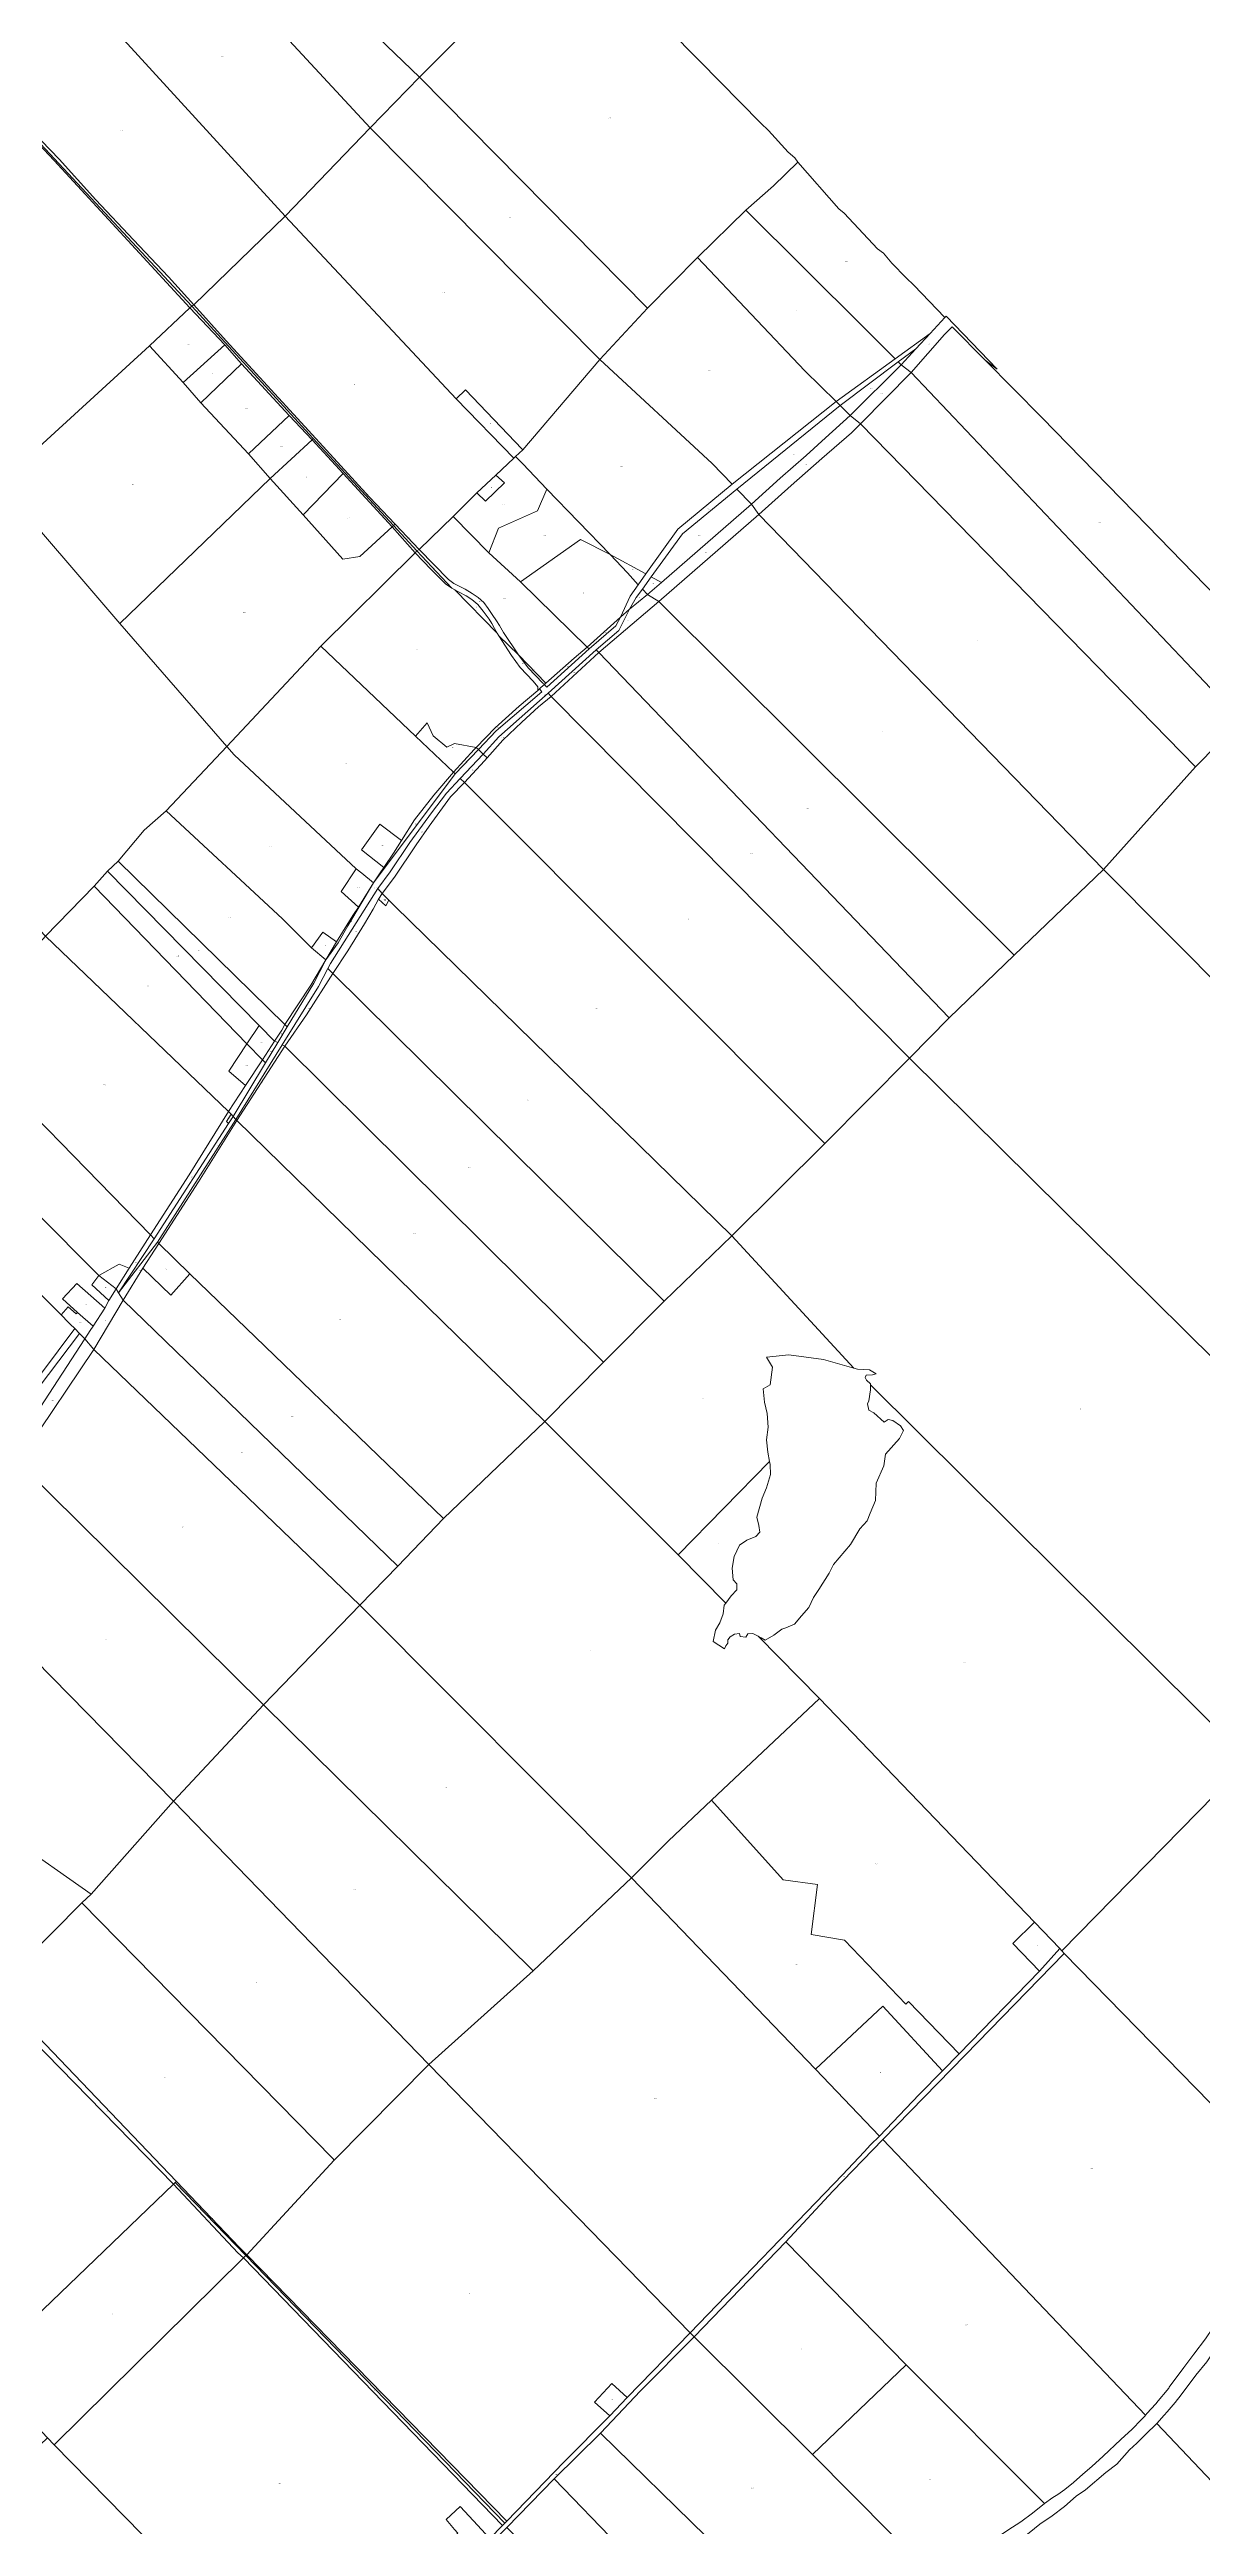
# Model space of a CAD drawing. Header units: metres. Extents: x 208626 to 229755, y 5040476 to 5064226.
# Drawn here: x 221680 to 224205, y 5053647 to 5059068 of the extents above; entities that cross this region are included whole.
import ezdxf

# ---------------------------------------------------------------- set-up
doc = ezdxf.new("R2010")
doc.units = ezdxf.units.M
doc.header["$LTSCALE"] = 0.56
doc.layers.add('6', color=7, linetype='Continuous', lineweight=13)
doc.layers.add('61', color=7, linetype='Continuous')

msp = doc.modelspace()

# ---------------------------------------------------------------- linework, layer by layer
at = {"layer": '6'}
for points in [[(221862.1551, 5059458.8726), (221942.8108, 5059534.6523), (222073.1051, 5059670.3435), (222233.5225, 5059828.1311), (222429.5017, 5059627.7167), (222481.9034, 5059686.6392), (222707.8182, 5059451.5925), (222382.391, 5059111.7818), (222490.5171, 5059007.719), (222382.5208, 5058896.7174)], [(221730.402, 5059327.4754), (221785.8818, 5059384.0592), (221862.1551, 5059458.8726), (222382.5208, 5058896.7174), (222196.5271, 5058703.7148), (221740.6147, 5059201.8868), (221796.5163, 5059256.707)], [(222382.391, 5059111.7818), (222707.8182, 5059451.5925), (222818.7916, 5059335.2528), (222490.5171, 5059007.719)], [(222490.5171, 5059007.719), (222818.7916, 5059335.2528), (223083.152, 5059063.8377), (223103.6892, 5059043.3447), (223237.9068, 5058907.1387), (223254.8083, 5058891.2315), (223297.5591, 5058844.0067), (223312.4721, 5058831.5792), (223318.9345, 5058821.6371), (223265.4715, 5058770.2658), (223205.3486, 5058716.4344), (223099.0626, 5058613.2535), (222990.0949, 5058502.2799)], [(221475.1793, 5059068.0019), (221476.0526, 5059073.6783), (221534.4286, 5059128.7419), (221562.2016, 5059156.4715), (221589.1832, 5059129.2757), (221609.2187, 5059149.3112), (221584.2431, 5059179.9683), (221677.1056, 5059273.8562), (221677.6859, 5059274.4429), (221740.6147, 5059201.8868), (222196.5271, 5058703.7148), (221996.1305, 5058509.2127), (221940.4442, 5058571.0303), (221863.7951, 5058651.4406), (221781.7055, 5058739.2066), (221700.9258, 5058828.2826), (221583.9044, 5058950.5438), (221531.9169, 5059005.8827)], [(221070.4575, 5058652.776), (221098.41, 5058680.7284), (221133.3456, 5058717.1246), (221173.4779, 5058759.8443), (221268.0963, 5058857.078), (221313.4023, 5058906.5164), (221367.8615, 5058963.6986), (221405.5074, 5059000.331), (221445.6509, 5059041.3287), (221460.5662, 5059056.8923), (221462.5756, 5059057.6545), (221464.4465, 5059057.9316), (221466.2481, 5059057.5159), (221467.9111, 5059056.4072), (221568.6217, 5058954.4736), (221690.4463, 5058825.2261), (221987.496, 5058502.9646), (221898.745, 5058419.5747), (221569.7219, 5058119.3186)], [(221460.5662, 5059056.8923), (221468.7933, 5059065.8549), (221991.8122, 5058506.93), (221987.496, 5058502.9646), (221690.4463, 5058825.2261), (221568.6217, 5058954.4736), (221467.9111, 5059056.4072), (221466.2481, 5059057.5159), (221464.4465, 5059057.9316), (221462.5756, 5059057.6545)], [(221468.7933, 5059065.8549), (221473.3416, 5059070.7398), (221476.0526, 5059073.6783), (221475.1793, 5059068.0019), (221531.9169, 5059005.8827), (221583.9044, 5058950.5438), (221700.9258, 5058828.2826), (221781.7055, 5058739.2066), (221863.7951, 5058651.4406), (221940.4442, 5058571.0303), (221996.1305, 5058509.2127), (221991.8122, 5058506.93)], [(222382.5208, 5058896.7174), (222490.5171, 5059007.719), (222990.0949, 5058502.2799), (222885.6991, 5058389.5527)], [(222196.5271, 5058703.7148), (222382.5208, 5058896.7174), (222885.6991, 5058389.5527), (222716.8067, 5058192.4048), (222715.5856, 5058193.6025), (222591.5337, 5058323.722), (222570.5344, 5058303.7217)], [(223205.3486, 5058716.4344), (223265.4715, 5058770.2658), (223318.9345, 5058821.6371), (223408.91, 5058719.7312), (223420.3433, 5058710.2862), (223493.4173, 5058631.7441), (223506.8391, 5058622.2992), (223524.7348, 5058600.9238), (223556.5493, 5058568.6121), (223572.9537, 5058552.2077), (223641.0567, 5058481.6192), (223609.2249, 5058447.1044), (223531.9401, 5058391.369), (223463.132, 5058460.2621)], [(221996.1305, 5058509.2127), (222196.5271, 5058703.7148), (222570.5344, 5058303.7217), (222696.9807, 5058173.7183), (222657.9376, 5058136.7689), (222615.921, 5058098.0295), (222564.1122, 5058046.1974), (222489.947, 5057974.2011), (222437.13, 5058029.5533), (222380.7852, 5058088.6026), (222255.3555, 5058225.6453), (222067.2726, 5058430.9339)], [(223099.0626, 5058613.2535), (223205.3486, 5058716.4344), (223463.132, 5058460.2621), (223531.9401, 5058391.369), (223402.686, 5058298.1551), (223334.5269, 5058364.7342)], [(222885.6991, 5058389.5527), (222990.0949, 5058502.2799), (223099.0626, 5058613.2535), (223334.5269, 5058364.7342), (223402.686, 5058298.1551), (223175.0542, 5058116.862), (223131.2358, 5058162.2)], [(221898.745, 5058419.5747), (221987.496, 5058502.9646), (222063.7584, 5058421.8365), (221972.7996, 5058339.5404)], [(221987.496, 5058502.9646), (221991.8122, 5058506.93), (222257.6364, 5058216.851), (222255.0309, 5058213.9203), (222204.8165, 5058267.6279), (222100.575, 5058380.6885), (222063.7584, 5058421.8365)], [(221991.8122, 5058506.93), (221996.1305, 5058509.2127), (222067.2726, 5058430.9339), (222255.3555, 5058225.6453), (222380.7852, 5058088.6026), (222437.13, 5058029.5533), (222433.4392, 5058026.1709), (222257.6364, 5058216.851)], [(223545.0544, 5058378.2385), (223577.1635, 5058413.5163), (223609.2249, 5058447.1044), (223641.0567, 5058481.6192), (223643.9638, 5058484.8999), (223755.9538, 5058368.8758), (223729.4848, 5058388.2479), (223657.1538, 5058461.1789), (223640.4568, 5058444.4828), (223566.9668, 5058361.5439)], [(223566.9668, 5058361.5439), (223640.4568, 5058444.4828), (223657.1538, 5058461.1789), (223729.4848, 5058388.2479), (223853.6399, 5058263.0637), (224084.9443, 5058025.8545), (224388.5314, 5057713.512), (224289.949, 5057599.9839)], [(221569.7219, 5058119.3186), (221898.745, 5058419.5747), (221972.7996, 5058339.5404), (222011.539, 5058294.7126), (222115.541, 5058183.7145), (222163.542, 5058129.7154), (221834.0191, 5057811.8707)], [(221972.7996, 5058339.5404), (222063.7584, 5058421.8365), (222100.575, 5058380.6885), (222011.539, 5058294.7126)], [(223402.686, 5058298.1551), (223531.9401, 5058391.369), (223609.2249, 5058447.1044), (223577.1635, 5058413.5163), (223538.7544, 5058384.5384), (223412.092, 5058288.9671)], [(223538.7544, 5058384.5384), (223577.1635, 5058413.5163), (223545.0544, 5058378.2385)], [(222011.539, 5058294.7126), (222100.575, 5058380.6885), (222204.8165, 5058267.6279), (222115.541, 5058183.7145)], [(222700.968, 5058177.5979), (222716.8067, 5058192.4048), (222885.6991, 5058389.5527), (223131.2358, 5058162.2), (223175.0542, 5058116.862), (223056.021, 5058018.5463), (222986.4481, 5057920.5479), (222908.1428, 5057963.2104), (222769.5379, 5058105.7254), (222716.6888, 5058161.6542)], [(223412.092, 5058288.9671), (223538.7544, 5058384.5384), (223545.0544, 5058378.2385), (223433.9298, 5058267.6356)], [(223433.9298, 5058267.6356), (223545.0544, 5058378.2385), (223566.9668, 5058361.5439), (223456.3634, 5058248.8539)], [(223456.3634, 5058248.8539), (223566.9668, 5058361.5439), (224289.949, 5057599.9839), (224189.714, 5057498.3169)], [(222570.5344, 5058303.7217), (222591.5337, 5058323.722), (222715.5856, 5058193.6025), (222716.8067, 5058192.4048), (222700.968, 5058177.5979), (222696.9807, 5058173.7183)], [(222930.4788, 5057825.8258), (222951.8405, 5057871.6606), (222969.6807, 5057896.8506), (222986.4481, 5057920.5479), (223056.021, 5058018.5463), (223175.0542, 5058116.862), (223402.686, 5058298.1551), (223412.092, 5058288.9671), (223185.6209, 5058106.0396), (223066.2584, 5058008.3957), (222998.0781, 5057914.2411), (222978.4878, 5057887.2598), (222965.0889, 5057868.6751), (222950.6547, 5057843.5411)], [(223185.6209, 5058106.0396), (223412.092, 5058288.9671), (223433.9298, 5058267.6356), (223379.6718, 5058218.0728), (223337.4128, 5058179.4658), (223280.0248, 5058130.4258), (223217.4198, 5058073.0369)], [(222115.541, 5058183.7145), (222204.8165, 5058267.6279), (222255.0309, 5058213.9203), (222163.542, 5058129.7154)], [(223217.4198, 5058073.0369), (223280.0248, 5058130.4258), (223337.4128, 5058179.4658), (223379.6718, 5058218.0728), (223433.9298, 5058267.6356), (223456.3634, 5058248.8539), (223436.5383, 5058229.5506), (223371.3244, 5058173.2057), (223304.4958, 5058114.2239), (223233.5924, 5058050.6035)], [(223233.5924, 5058050.6035), (223304.4958, 5058114.2239), (223371.3244, 5058173.2057), (223436.5383, 5058229.5506), (223456.3634, 5058248.8539), (224189.714, 5057498.3169), (223988.5501, 5057273.747)], [(222163.542, 5058129.7154), (222255.0309, 5058213.9203), (222323.5844, 5058140.1269), (222235.5435, 5058049.7167)], [(222255.0309, 5058213.9203), (222257.6364, 5058216.851), (222433.4392, 5058026.1709), (222430.491, 5058023.4692), (222323.5844, 5058140.1269)], [(221834.0191, 5057811.8707), (222163.542, 5058129.7154), (222235.5435, 5058049.7167), (222322.8282, 5057952.9067), (222359.5449, 5057958.719), (222430.491, 5058023.4692), (222480.8429, 5057966.8473), (222274.1058, 5057762.6356), (222068.4307, 5057542.5699)], [(222235.5435, 5058049.7167), (222323.5844, 5058140.1269), (222430.491, 5058023.4692), (222359.5449, 5057958.719), (222322.8282, 5057952.9067)], [(222564.1122, 5058046.1974), (222615.921, 5058098.0295), (222635.1804, 5058079.8019), (222676.7944, 5058120.0402), (222657.9376, 5058136.7689), (222696.9807, 5058173.7183), (222700.968, 5058177.5979), (222716.6888, 5058161.6542), (222769.5379, 5058105.7254), (222748.5393, 5058058.7252), (222663.5409, 5058020.7238), (222642.5425, 5057966.7236)], [(222615.921, 5058098.0295), (222657.9376, 5058136.7689), (222676.7944, 5058120.0402), (222635.1804, 5058079.8019)], [(221145.4079, 5057684.217), (221569.7219, 5058119.3186), (221834.0191, 5057811.8707), (222068.4307, 5057542.5699), (222068.4451, 5057542.554), (221935.765, 5057401.7388), (221887.4306, 5057359.849), (221830.7345, 5057291.9227), (221806.8733, 5057269.6248), (221777.8727, 5057237.4018), (221671.537, 5057127.8439)], [(222642.5425, 5057966.7236), (222663.5409, 5058020.7238), (222748.5393, 5058058.7252), (222769.5379, 5058105.7254), (222908.1428, 5057963.2104), (222842.9268, 5057995.5699), (222711.4549, 5057903.2154)], [(222989.4313, 5057875.3083), (223020.734, 5057901.9156), (223217.4198, 5058073.0369), (223233.5924, 5058050.6035), (223014.4256, 5057860.188)], [(222998.0781, 5057914.2411), (223066.2584, 5058008.3957), (223185.6209, 5058106.0396), (223217.4198, 5058073.0369), (223020.734, 5057901.9156)], [(222430.491, 5058023.4692), (222433.4392, 5058026.1709), (222484.424, 5057970.8717), (222480.8429, 5057966.8473)], [(222433.4392, 5058026.1709), (222437.13, 5058029.5533), (222489.947, 5057974.2011), (222484.424, 5057970.8717)], [(222489.947, 5057974.2011), (222564.1122, 5058046.1974), (222642.5425, 5057966.7236), (222711.4549, 5057903.2154), (222857.9598, 5057760.5319), (222829.2658, 5057736.0113), (222767.0066, 5057681.4476), (222706.9109, 5057743.5893), (222674.1375, 5057792.5405), (222665.3325, 5057807.5541), (222658.9266, 5057817.8036), (222649.5313, 5057831.4695), (222640.5631, 5057845.1354), (222631.0728, 5057858.2141), (222619.2301, 5057868.9802), (222605.9712, 5057878.0189), (222590.1614, 5057887.2827), (222565.8277, 5057899.3719), (222553.6974, 5057908.2674)], [(223014.4256, 5057860.188), (223233.5924, 5058050.6035), (223988.5501, 5057273.747), (223792.5564, 5057085.7441)], [(222274.1058, 5057762.6356), (222480.8429, 5057966.8473), (222515.8617, 5057930.5472), (222547.0371, 5057898.5178), (222561.13, 5057889.5495), (222567.9676, 5057885.5274), (222660.8608, 5057790.632), (222663.8965, 5057785.1125), (222691.8102, 5057742.2141), (222711.252, 5057715.3719), (222739.7091, 5057685.5774), (222749.3153, 5057673.3513), (222749.4439, 5057665.5802), (222708.4655, 5057630.7516), (222655.9372, 5057583.348), (222614.585, 5057540.8471), (222567.12, 5057549.1535), (222550.2565, 5057541.3704), (222520.4212, 5057566.017), (222507.4493, 5057594.5552), (222481.7069, 5057565.3024)], [(222480.8429, 5057966.8473), (222484.424, 5057970.8717), (222561.13, 5057889.5495), (222547.0371, 5057898.5178), (222515.8617, 5057930.5472)], [(222484.424, 5057970.8717), (222489.947, 5057974.2011), (222553.6974, 5057908.2674), (222565.8277, 5057899.3719), (222590.1614, 5057887.2827), (222605.9712, 5057878.0189), (222619.2301, 5057868.9802), (222631.0728, 5057858.2141), (222640.5631, 5057845.1354), (222649.5313, 5057831.4695), (222658.9266, 5057817.8036), (222665.3325, 5057807.5541), (222674.1375, 5057792.5405), (222706.9109, 5057743.5893), (222663.8965, 5057785.1125), (222660.8608, 5057790.632), (222654.9995, 5057801.2888), (222648.6772, 5057811.8247), (222642.6984, 5057821.22), (222629.8866, 5057838.7295), (222617.9289, 5057853.2495), (222605.1171, 5057864.7801), (222592.3053, 5057872.8942), (222575.65, 5057881.0084), (222567.9676, 5057885.5274), (222561.13, 5057889.5495)], [(222711.4549, 5057903.2154), (222842.9268, 5057995.5699), (222908.1428, 5057963.2104), (222945.6291, 5057923.0347), (222969.6807, 5057896.8506), (222951.8405, 5057871.6606), (222930.4788, 5057825.8258), (222857.9598, 5057760.5319)], [(222908.1428, 5057963.2104), (222986.4481, 5057920.5479), (222969.6807, 5057896.8506), (222945.6291, 5057923.0347)], [(222978.4878, 5057887.2598), (222998.0781, 5057914.2411), (223020.734, 5057901.9156), (222989.4313, 5057875.3083)], [(222567.9676, 5057885.5274), (222575.65, 5057881.0084), (222592.3053, 5057872.8942), (222605.1171, 5057864.7801), (222617.9289, 5057853.2495), (222629.8866, 5057838.7295), (222642.6984, 5057821.22), (222648.6772, 5057811.8247), (222654.9995, 5057801.2888), (222660.8608, 5057790.632)], [(222877.5698, 5057754.1928), (222926.7968, 5057796.9278), (222950.6547, 5057843.5411), (222989.4313, 5057875.3083), (223014.4256, 5057860.188), (222883.0018, 5057748.5328)], [(222883.0018, 5057748.5328), (223014.4256, 5057860.188), (223792.5564, 5057085.7441), (223650.561, 5056948.742)], [(222950.6547, 5057843.5411), (222965.0889, 5057868.6751), (222978.4878, 5057887.2598), (222989.4313, 5057875.3083)], [(222619.3464, 5057536.2145), (222658.1658, 5057576.8768), (222758.1428, 5057662.1169), (222752.9398, 5057668.7388), (222763.6938, 5057678.4548), (222769.6528, 5057672.3198), (222862.1678, 5057756.4338), (222920.2538, 5057806.8578), (222930.4788, 5057825.8258), (222950.6547, 5057843.5411), (222926.7968, 5057796.9278), (222877.5698, 5057754.1928), (222772.3048, 5057659.2178), (222664.4748, 5057563.9548), (222629.5597, 5057526.2772)], [(222857.9598, 5057760.5319), (222930.4788, 5057825.8258), (222920.2538, 5057806.8578), (222862.1678, 5057756.4338)], [(222068.4307, 5057542.5699), (222274.1058, 5057762.6356), (222481.7069, 5057565.3024), (222564.7388, 5057486.3772), (222521.4559, 5057436.027), (222479.7189, 5057382.2907), (222450.8129, 5057336.8205), (222403.6741, 5057372.7358), (222363.4612, 5057316.9566), (222412.0195, 5057278.11), (222404.0707, 5057266.4707), (222389.4628, 5057244.0369), (222363.8989, 5057265.4273), (222351.965, 5057275.0927), (222084.558, 5057524.7153), (222068.4451, 5057542.554)], [(222663.8965, 5057785.1125), (222706.9109, 5057743.5893), (222728.3562, 5057714.8327), (222760.6992, 5057681.5373), (222764.6596, 5057679.3273), (222763.6938, 5057678.4548), (222752.9398, 5057668.7388), (222749.4439, 5057665.5802), (222749.3153, 5057673.3513), (222739.7091, 5057685.5774), (222711.252, 5057715.3719), (222691.8102, 5057742.2141)], [(222763.6938, 5057678.4548), (222764.6596, 5057679.3273), (222767.0066, 5057681.4476), (222829.2658, 5057736.0113), (222857.9598, 5057760.5319), (222862.1678, 5057756.4338), (222769.6528, 5057672.3198)], [(222772.3048, 5057659.2178), (222877.5698, 5057754.1928), (222883.0018, 5057748.5328), (222778.9303, 5057652.5316)], [(222778.9303, 5057652.5316), (222883.0018, 5057748.5328), (223650.561, 5056948.742), (223563.564, 5056860.7408)], [(222706.9109, 5057743.5893), (222767.0066, 5057681.4476), (222764.6596, 5057679.3273), (222760.6992, 5057681.5373), (222728.3562, 5057714.8327)], [(223988.5501, 5057273.747), (224189.714, 5057498.3169), (224289.949, 5057599.9839), (224388.5314, 5057713.512), (224498.4266, 5057613.3305), (224768.1329, 5057331.4945), (224922.9644, 5057172.382), (225261.1676, 5056822.7626), (225317.5348, 5056764.9684), (225323.2428, 5056741.4226), (225330.941, 5056731.1375), (225334.193, 5056726.7878), (225340.3188, 5056720.5631), (225452.5691, 5056606.5023), (225498.685, 5056560.481), (225105.0074, 5056152.2237)], [(222588.7567, 5057464.1994), (222633.1022, 5057511.6752), (222638.4027, 5057517.6731), (222672.7528, 5057556.5429), (222714.4589, 5057596.1732), (222750.7444, 5057629.4704), (222778.9303, 5057652.5316), (223563.564, 5056860.7408), (223378.4501, 5056673.7744)], [(222614.585, 5057540.8471), (222655.9372, 5057583.348), (222708.4655, 5057630.7516), (222749.4439, 5057665.5802), (222752.9398, 5057668.7388), (222758.1428, 5057662.1169), (222658.1658, 5057576.8768), (222619.3464, 5057536.2145)], [(222629.5597, 5057526.2772), (222664.4748, 5057563.9548), (222772.3048, 5057659.2178), (222778.9303, 5057652.5316), (222750.7444, 5057629.4704), (222714.4589, 5057596.1732), (222672.7528, 5057556.5429), (222638.4027, 5057517.6731)], [(222481.7069, 5057565.3024), (222507.4493, 5057594.5552), (222520.4212, 5057566.017), (222550.2565, 5057541.3704), (222567.12, 5057549.1535), (222614.585, 5057540.8471), (222609.8148, 5057535.9444), (222564.7388, 5057486.3772)], [(221935.765, 5057401.7388), (222068.4451, 5057542.554), (222084.558, 5057524.7153), (222351.965, 5057275.0927), (222319.1427, 5057225.646), (222356.595, 5057191.3442), (222344.5956, 5057172.5626), (222308.5975, 5057115.1743), (222278.469, 5057136.7154), (222253.6511, 5057102.2462), (222190.2277, 5057165.6696)], [(222082.0747, 5056733.0417), (222152.9898, 5056850.0659), (222180.0498, 5056894.7208), (222200.7488, 5056928.8789), (222258.8338, 5057024.7299), (222285.1205, 5057075.5242), (222312.0648, 5057112.9179), (222333.2018, 5057150.2369), (222389.4628, 5057244.0369), (222568.4748, 5057482.9278), (222619.3464, 5057536.2145), (222629.5597, 5057526.2772), (222579.7448, 5057472.5209), (222549.5548, 5057440.7409), (222516.8768, 5057397.6509), (222469.1778, 5057332.8528), (222426.0898, 5057268.7608), (222399.1508, 5057232.1268), (222295.5588, 5057068.1528), (222289.6668, 5057056.7678), (222269.2718, 5057017.3588), (222189.9198, 5056889.8719), (222088.1837, 5056726.4237)], [(222564.7388, 5057486.3772), (222609.8148, 5057535.9444), (222614.585, 5057540.8471), (222619.3464, 5057536.2145), (222568.4748, 5057482.9278)], [(222389.4628, 5057244.0369), (222404.0707, 5057266.4707), (222412.0195, 5057278.11), (222433.2866, 5057309.2511), (222450.8129, 5057336.8205), (222479.7189, 5057382.2907), (222521.4559, 5057436.027), (222564.7388, 5057486.3772), (222568.4748, 5057482.9278)], [(222579.7448, 5057472.5209), (222629.5597, 5057526.2772), (222638.4027, 5057517.6731), (222633.1022, 5057511.6752), (222588.7567, 5057464.1994)], [(222399.1508, 5057232.1268), (222426.0898, 5057268.7608), (222469.1778, 5057332.8528), (222516.8768, 5057397.6509), (222549.5548, 5057440.7409), (222579.7448, 5057472.5209), (222588.7567, 5057464.1994), (222557.9756, 5057432.3749), (222511.5434, 5057368.7262), (222482.8492, 5057327.511), (222435.8952, 5057257.0799), (222408.3948, 5057220.7613)], [(222408.3948, 5057220.7613), (222435.8952, 5057257.0799), (222482.8492, 5057327.511), (222511.5434, 5057368.7262), (222557.9756, 5057432.3749), (222588.7567, 5057464.1994), (223378.4501, 5056673.7744), (223174.5236, 5056471.8459), (222436.6754, 5057193.3507), (222422.9101, 5057206.6926)], [(221830.7345, 5057291.9227), (221887.4306, 5057359.849), (221935.765, 5057401.7388), (222190.2277, 5057165.6696), (222253.6511, 5057102.2462), (222285.1205, 5057075.5242), (222252.7743, 5057020.7444), (222195.386, 5056934.1403)], [(222363.4612, 5057316.9566), (222403.6741, 5057372.7358), (222450.8129, 5057336.8205), (222433.2866, 5057309.2511), (222412.0195, 5057278.11)], [(221777.8727, 5057237.4018), (221806.8733, 5057269.6248), (222139.1892, 5056932.4831), (222112.4684, 5056891.9071)], [(221806.8733, 5057269.6248), (221830.7345, 5057291.9227), (222195.386, 5056934.1403), (222188.6038, 5056922.1408), (222172.9931, 5056898.1883), (222139.1892, 5056932.4831)], [(222319.1427, 5057225.646), (222351.965, 5057275.0927), (222363.8989, 5057265.4273), (222389.4628, 5057244.0369), (222356.595, 5057191.3442)], [(223563.564, 5056860.7408), (223650.561, 5056948.742), (223792.5564, 5057085.7441), (223988.5501, 5057273.747), (225105.0074, 5056152.2237), (224703.1922, 5055734.3921)], [(221671.537, 5057127.8439), (221777.8727, 5057237.4018), (222112.4684, 5056891.9071), (222072.8908, 5056831.8077), (222109.2078, 5056800.8314), (222071.7403, 5056744.2372)], [(222285.1205, 5057075.5242), (222308.5975, 5057115.1743), (222344.5956, 5057172.5626), (222356.595, 5057191.3442), (222389.4628, 5057244.0369), (222333.2018, 5057150.2369), (222312.0648, 5057112.9179)], [(222289.6668, 5057056.7678), (222295.5588, 5057068.1528), (222399.1508, 5057232.1268), (222408.3948, 5057220.7613), (222400.8617, 5057208.4225), (222388.7646, 5057187.0301), (222370.1598, 5057154.8248), (222333.1165, 5057095.8688), (222300.7718, 5057045.7866)], [(222300.7718, 5057045.7866), (222333.1165, 5057095.8688), (222370.1598, 5057154.8248), (222388.7646, 5057187.0301), (222400.8617, 5057208.4225), (222417.0353, 5057193.9343), (222422.9101, 5057206.6926), (222436.6754, 5057193.3507), (223174.5236, 5056471.8459), (223026.0537, 5056328.5698)], [(222400.8617, 5057208.4225), (222408.3948, 5057220.7613), (222422.9101, 5057206.6926), (222417.0353, 5057193.9343)], [(221479.5783, 5056905.7068), (221576.622, 5057021.4158), (221671.537, 5057127.8439), (222071.7403, 5056744.2372), (221986.1796, 5056604.9402), (221901.1406, 5056473.9905)], [(222253.6511, 5057102.2462), (222278.469, 5057136.7154), (222308.5975, 5057115.1743), (222285.1205, 5057075.5242)], [(222189.9198, 5056889.8719), (222269.2718, 5057017.3588), (222289.6668, 5057056.7678), (222300.7718, 5057045.7866), (222242.8618, 5056955.5305), (222195.386, 5056887.1862)], [(222195.386, 5056934.1403), (222252.7743, 5057020.7444), (222285.1205, 5057075.5242), (222258.8338, 5057024.7299), (222200.7488, 5056928.8789)], [(222195.386, 5056887.1862), (222242.8618, 5056955.5305), (222300.7718, 5057045.7866), (223026.0537, 5056328.5698), (222893.4799, 5056195.388)], [(222112.4684, 5056891.9071), (222139.1892, 5056932.4831), (222172.9931, 5056898.1883), (222146.3448, 5056856.9268)], [(222172.9931, 5056898.1883), (222188.6038, 5056922.1408), (222195.386, 5056934.1403), (222200.7488, 5056928.8789), (222180.0498, 5056894.7208)], [(221371.2636, 5056802.7272), (221479.5783, 5056905.7068), (221901.1406, 5056473.9905), (221854.1865, 5056400.9509), (221832.5882, 5056409.7135), (221788.1426, 5056384.6721)], [(222072.8908, 5056831.8077), (222112.4684, 5056891.9071), (222146.3448, 5056856.9268), (222109.2078, 5056800.8314)], [(222088.1837, 5056726.4237), (222189.9198, 5056889.8719), (222195.386, 5056887.1862), (222090.522, 5056723.8905)], [(222090.522, 5056723.8905), (222195.386, 5056887.1862), (222893.4799, 5056195.388), (222764.922, 5056065.1096)], [(222146.3448, 5056856.9268), (222172.9931, 5056898.1883), (222180.0498, 5056894.7208), (222152.9898, 5056850.0659)], [(222071.7403, 5056744.2372), (222109.2078, 5056800.8314), (222146.3448, 5056856.9268), (222152.9898, 5056850.0659), (222082.0747, 5056733.0417), (222077.7518, 5056737.7249)], [(223174.5236, 5056471.8459), (223378.4501, 5056673.7744), (223563.564, 5056860.7408), (224703.1922, 5055734.3921), (224645.1356, 5055681.1355), (224306.115, 5055323.3061), (224302.4255, 5055327.4256), (223477.906, 5056145.5525), (223477.906, 5056147.9353), (223469.5895, 5056155.8834), (223466.3352, 5056162.0251), (223468.5048, 5056167.083), (223482.6068, 5056167.8055), (223490.9233, 5056169.6119), (223476.1699, 5056178.5002), (223449.9041, 5056179.6412), (223441.9621, 5056181.8824)], [(221286.5844, 5056718.704), (221371.2636, 5056802.7272), (221788.1426, 5056384.6721), (221772.4656, 5056364.1714), (221809.8408, 5056329.9979), (221800.9718, 5056313.3028), (221739.674, 5056367.7039), (221708.5208, 5056334.0076), (221741.1616, 5056304.0511), (221738.4024, 5056300.947), (221721.2364, 5056316.2058), (221705.8308, 5056298.5179)], [(221072.0678, 5056499.9281), (221286.5844, 5056718.704), (221705.8308, 5056298.5179), (221721.9805, 5056282.332), (221725.5923, 5056278.7121), (221735.4336, 5056268.6737), (221554.4843, 5056027.2435), (221433.4359, 5056142.9313), (221328.5226, 5056246.3875)], [(221831.1488, 5056347.2618), (221909.4048, 5056465.3899), (222071.9158, 5056717.2948), (222082.0747, 5056733.0417), (222088.1837, 5056726.4237), (221916.7198, 5056457.7768)], [(221901.1406, 5056473.9905), (221986.1796, 5056604.9402), (222071.7403, 5056744.2372), (222077.7518, 5056737.7249), (222067.4398, 5056721.6668), (222071.9158, 5056717.2948), (221909.4048, 5056465.3899)], [(221916.7198, 5056457.7768), (222088.1837, 5056726.4237), (222090.522, 5056723.8905), (222006.5268, 5056589.8109), (221919.1758, 5056455.2199)], [(221919.1758, 5056455.2199), (222006.5268, 5056589.8109), (222090.522, 5056723.8905), (222764.922, 5056065.1096), (222543.0607, 5055852.7827), (221987.5876, 5056388.7161)], [(222067.4398, 5056721.6668), (222077.7518, 5056737.7249), (222082.0747, 5056733.0417), (222071.9158, 5056717.2948)], [(221826.0138, 5056355.5618), (221854.1865, 5056400.9509), (221901.1406, 5056473.9905), (221909.4048, 5056465.3899), (221831.1488, 5056347.2618)], [(221831.1488, 5056347.2618), (221916.7198, 5056457.7768), (221919.1758, 5056455.2199), (221884.1288, 5056401.0568), (221841.2038, 5056331.0089)], [(221884.1288, 5056401.0568), (221919.1758, 5056455.2199), (221987.5876, 5056388.7161), (221945.5891, 5056341.7155)], [(222764.922, 5056065.1096), (222893.4799, 5056195.388), (223026.0537, 5056328.5698), (223174.5236, 5056471.8459), (223441.9621, 5056181.8824), (223375.1039, 5056200.7497), (223299.1618, 5056211.0187), (223250.6273, 5056206.4547), (223263.7934, 5056183.986), (223258.4584, 5056145.7323), (223242.767, 5056136.9527), (223245.9053, 5056107.7921), (223251.8669, 5056082.6051), (223254.3776, 5056052.8174), (223250.6105, 5056025.3946), (223253.435, 5055998.4289), (223256.9545, 5055978.0334), (223056.5957, 5055773.7346)], [(221788.1426, 5056384.6721), (221832.5882, 5056409.7135), (221854.1865, 5056400.9509), (221826.0138, 5056355.5618)], [(221841.2038, 5056331.0089), (221884.1288, 5056401.0568), (221945.5891, 5056341.7155), (221987.5876, 5056388.7161), (222543.0607, 5055852.7827), (222442.7839, 5055748.6908)], [(221708.5208, 5056334.0076), (221739.674, 5056367.7039), (221800.9718, 5056313.3028), (221775.9298, 5056274.1749), (221741.1616, 5056304.0511)], [(221757.1478, 5056246.5238), (221769.1478, 5056264.2628), (221775.9298, 5056274.1749), (221800.9718, 5056313.3028), (221809.8408, 5056329.9979), (221826.0138, 5056355.5618), (221831.1488, 5056347.2618), (221841.2038, 5056331.0089), (221776.9798, 5056222.9289)], [(221772.4656, 5056364.1714), (221788.1426, 5056384.6721), (221826.0138, 5056355.5618), (221809.8408, 5056329.9979)], [(221705.8308, 5056298.5179), (221721.2364, 5056316.2058), (221738.4024, 5056300.947), (221741.1616, 5056304.0511), (221775.9298, 5056274.1749), (221769.1478, 5056264.2628), (221757.1478, 5056246.5238), (221745.7735, 5056258.1267), (221735.4336, 5056268.6737), (221725.5923, 5056278.7121), (221721.9805, 5056282.332)], [(221776.9798, 5056222.9289), (221841.2038, 5056331.0089), (222442.7839, 5055748.6908), (222359.73, 5055663.4412)], [(221472.1023, 5055925.5865), (221481.0968, 5055936.4348), (221489.619, 5055947.0267), (221503.4676, 5055962.9145), (221509.8925, 5055971.1046), (221554.4843, 5056027.2435), (221735.4336, 5056268.6737), (221745.7735, 5056258.1267), (221564.0156, 5056018.4142), (221561.059, 5056014.4836), (221520.3996, 5055961.5166), (221517.8488, 5055958.2806), (221482.3306, 5055919.5127)], [(221564.0156, 5056018.4142), (221745.7735, 5056258.1267), (221757.1478, 5056246.5238), (221610.5468, 5056021.1449), (221582.912, 5056038.7268), (221564.5776, 5056017.6182)], [(221591.9108, 5055991.9548), (221612.4978, 5056019.7529), (221610.5468, 5056021.1449), (221757.1478, 5056246.5238), (221776.9798, 5056222.9289), (221628.8068, 5056002.8848), (221612.6338, 5055975.2338)], [(221612.6338, 5055975.2338), (221628.8068, 5056002.8848), (221776.9798, 5056222.9289), (222359.73, 5055663.4412), (222148.7418, 5055445.5251)], [(222359.73, 5055663.4412), (222442.7839, 5055748.6908), (222543.0607, 5055852.7827), (222764.922, 5056065.1096), (223056.5957, 5055773.7346), (223161.0583, 5055667.5912), (223157.8968, 5055663.2329), (223155.3863, 5055644.4196), (223148.1682, 5055624.3521), (223139.0672, 5055608.9879), (223133.3999, 5055584.1329), (223158.5652, 5055567.8026), (223161.161, 5055574.4522), (223165.9927, 5055580.4866), (223165.3888, 5055587.5267), (223171.0257, 5055594.1645), (223180.085, 5055599.9977), (223191.5603, 5055601.6069), (223192.9696, 5055594.7679), (223205.0487, 5055593.1588), (223209.4778, 5055600.3999), (223220.5192, 5055600.9737), (223232.323, 5055595.1796), (223366.6016, 5055458.7402), (223129.609, 5055236.7368), (223035.6119, 5055147.7354), (222954.6145, 5055066.7343)], [(221457.6858, 5055737.3338), (221612.6338, 5055975.2338), (222148.7418, 5055445.5251), (221951.2918, 5055234.4578)], [(223056.5957, 5055773.7346), (223256.9545, 5055978.0334), (223258.1424, 5055971.1497), (223259.0722, 5055949.1019), (223250.2852, 5055919.9413), (223240.8491, 5055897.2551), (223229.2096, 5055856.0751), (223233.917, 5055837.8889), (223235.4861, 5055823.1519), (223226.6989, 5055813.4316), (223207.2417, 5055805.2792), (223191.5245, 5055794.5195), (223179.9129, 5055769.7486), (223174.8838, 5055744.5713), (223177.0806, 5055718.5463), (223185.2401, 5055709.7667), (223185.5539, 5055696.5974), (223173.0008, 5055684.0552), (223161.0583, 5055667.5912)], [(221247.4358, 5055398.2208), (221302.2158, 5055494.2158), (221371.0818, 5055602.2098), (221457.6858, 5055737.3338), (221951.2918, 5055234.4578), (221771.6237, 5055030.7154)], [(222148.7418, 5055445.5251), (222359.73, 5055663.4412), (222954.6145, 5055066.7343), (222739.6213, 5054862.7312)], [(221951.2918, 5055234.4578), (222148.7418, 5055445.5251), (222739.6213, 5054862.7312), (222510.6281, 5054657.728)], [(223129.609, 5055236.7368), (223366.6016, 5055458.7402), (223837.6109, 5054969.7487), (223789.6125, 5054922.748), (223848.0566, 5054862.4718), (223672.5947, 5054681.5268), (223561.6173, 5054795.7445), (223555.6175, 5054789.7445), (223421.5666, 5054930.3983), (223348.108, 5054942.6799), (223361.748, 5055051.7995), (223287.2738, 5055061.8931)], [(221171.4758, 5055249.6438), (221172.8528, 5055264.3288), (221180.8608, 5055278.3868), (221247.4358, 5055398.2208), (221771.6237, 5055030.7154), (221750.6243, 5055011.7151), (221558.6305, 5054818.7124), (221278.7091, 5055100.4203), (221228.6158, 5055160.3518), (221215.5688, 5055172.2138), (221205.6238, 5055183.7058), (221197.1218, 5055196.8238), (221189.0038, 5055206.7528), (221185.5448, 5055214.4718), (221178.5098, 5055225.0238), (221173.8208, 5055240.2648)], [(223897.002, 5054907.0306), (224306.115, 5055323.3061), (224325.2025, 5055304.0205), (224701.7494, 5054909.2619), (224666.711, 5054843.5989), (224414.0315, 5054377.6719), (223902.0728, 5054900.7333)], [(221750.6243, 5055011.7151), (221771.6237, 5055030.7154), (221951.2918, 5055234.4578), (222510.6281, 5054657.728), (222303.5033, 5054448.6315), (222300.4588, 5054452.33)], [(222954.6145, 5055066.7343), (223035.6119, 5055147.7354), (223129.609, 5055236.7368), (223287.2738, 5055061.8931), (223361.748, 5055051.7995), (223348.108, 5054942.6799), (223421.5666, 5054930.3983), (223555.6175, 5054789.7445), (223561.6173, 5054795.7445), (223672.5947, 5054681.5268), (223635.5346, 5054643.9064), (223505.5132, 5054785.4566), (223358.0803, 5054647.7233)], [(222510.6281, 5054657.728), (222739.6213, 5054862.7312), (222954.6145, 5055066.7343), (223358.0803, 5054647.7233), (223497.6007, 5054500.8962), (223478.2688, 5054482.0776), (223464.2646, 5054466.573), (223416.6281, 5054416.7429), (223083.127, 5054070.43)], [(221558.6305, 5054818.7124), (221750.6243, 5055011.7151), (222300.4588, 5054452.33), (222303.5033, 5054448.6315), (222112.0644, 5054241.6329), (222095.7459, 5054258.2458), (221957.9976, 5054401.9828)], [(223789.6125, 5054922.748), (223837.6109, 5054969.7487), (223893.0701, 5054911.9867), (223848.0566, 5054862.4718)], [(223083.127, 5054070.43), (223416.6281, 5054416.7429), (223464.2646, 5054466.573), (223478.2688, 5054482.0776), (223497.6007, 5054500.8962), (223584.454, 5054592.0151), (223635.5346, 5054643.9064), (223672.5947, 5054681.5268), (223848.0566, 5054862.4718), (223893.0701, 5054911.9867), (223897.002, 5054907.0306), (223902.0728, 5054900.7333), (223685.2137, 5054678.7331), (223505.4974, 5054494.0355), (223395.7362, 5054380.4894), (223292.6327, 5054269.7412), (223091.9032, 5054061.952)], [(223505.4974, 5054494.0355), (223685.2137, 5054678.7331), (223902.0728, 5054900.7333), (224414.0315, 5054377.6719), (224395.2824, 5054346.0044), (224376.3419, 5054310.1447), (224361.569, 5054286.8012), (224333.6266, 5054236.7579), (224312.6276, 5054203.7576), (224296.2515, 5054178.2311), (224271.7078, 5054138.9152), (224249.6305, 5054108.7568), (224228.7243, 5054082.4368), (224211.6321, 5054057.7562), (224186.6331, 5054023.7559), (224164.634, 5053994.7556), (224132.6353, 5053951.7552), (224131.6354, 5053949.7552), (224104.6364, 5053917.7548), (224104.6364, 5053916.7548), (224102.6365, 5053914.7547), (224084.2172, 5053894.6599), (224080.6373, 5053890.7544)], [(221119.6437, 5054414.7062), (221326.9013, 5054626.3738), (221331.5093, 5054630.9062), (221534.4053, 5054822.4884), (221548.215, 5054808.363), (221951.6386, 5054395.7195), (221531.6685, 5053993.5601), (221407.6493, 5054117.7114)], [(221548.215, 5054808.363), (221558.6305, 5054818.7124), (221957.9976, 5054401.9828), (221955.3566, 5054399.3816), (221951.6386, 5054395.7195)], [(223358.0803, 5054647.7233), (223505.5132, 5054785.4566), (223635.5346, 5054643.9064), (223584.454, 5054592.0151), (223497.6007, 5054500.8962)], [(222112.0644, 5054241.6329), (222303.5033, 5054448.6315), (222510.6281, 5054657.728), (223083.127, 5054070.43), (222945.6095, 5053928.9122), (222911.6433, 5053959.7357), (222873.6446, 5053918.7352), (222907.5981, 5053888.9002), (222806.6044, 5053787.1956), (222682.0307, 5053658.3313)], [(223292.6327, 5054269.7412), (223395.7362, 5054380.4894), (223505.4974, 5054494.0355), (224080.6373, 5053890.7544), (224079.6373, 5053888.7544), (224070.9002, 5053880.1236), (224051.323, 5053859.8714), (224026.2582, 5053836.9815), (223987.7463, 5053801.037), (223963.0986, 5053777.9298), (223943.5859, 5053761.498), (223923.0462, 5053743.0123), (223904.0469, 5053727.6075), (223888.1286, 5053716.8242), (223877.8588, 5053710.1487), (223859.373, 5053696.7979), (223556.4462, 5054000.2367)], [(221531.6685, 5053993.5601), (221951.6386, 5054395.7195), (222092.6414, 5054245.7221), (222104.6596, 5054234.7752), (221690.2989, 5053825.7959), (221675.6545, 5053840.7163)], [(221951.6386, 5054395.7195), (221955.3566, 5054399.3816), (222109.9632, 5054239.6869), (222104.6596, 5054234.7752), (222092.6414, 5054245.7221)], [(221955.3566, 5054399.3816), (221957.9976, 5054401.9828), (222095.7459, 5054258.2458), (222112.0644, 5054241.6329), (222109.9632, 5054239.6869)], [(224105.3361, 5053872.4125), (224121.5308, 5053890.2497), (224127.6368, 5053897.7552), (224145.3885, 5053918.1133), (224158.6356, 5053934.7556), (224190.6343, 5053977.756), (224214.5907, 5054007.0576), (224237.6323, 5054040.7567), (224256.9915, 5054065.1624), (224275.6307, 5054092.7572), (224295.3284, 5054120.4295), (224315.6289, 5054152.7577), (224338.6278, 5054187.758), (224359.6268, 5054220.7583), (224371.8389, 5054239.0463), (224382.1087, 5054259.5861), (224392.8921, 5054277.5583), (224406.6244, 5054300.7589), (224415.6033, 5054319.4629), (224424.3122, 5054337.7102), (224434.485, 5054357.1497), (225071.6357, 5053697.7705), (224656.5877, 5053291.704)], [(221690.2989, 5053825.7959), (222104.6596, 5054234.7752), (222672.0376, 5053649.0681), (222644.3197, 5053620.6113), (222599.483, 5053669.3521), (222579.828, 5053690.7185), (222548.5198, 5053661.9248), (222567.3399, 5053640.0528), (222574.0426, 5053632.2632), (222562.3159, 5053620.9964), (222591.0577, 5053590.4151), (222586.689, 5053586.2763), (222598.5858, 5053573.6583), (222269.4404, 5053235.7386)], [(222104.6596, 5054234.7752), (222109.9632, 5054239.6869), (222677.1639, 5053653.82), (222672.0376, 5053649.0681)], [(222109.9632, 5054239.6869), (222112.0644, 5054241.6329), (222682.0307, 5053658.3313), (222677.1639, 5053653.82)], [(223091.9032, 5054061.952), (223292.6327, 5054269.7412), (223556.4462, 5054000.2367), (223351.481, 5053804.2612)], [(222269.4404, 5053235.7386), (222598.5858, 5053573.6583), (222644.3197, 5053620.6113), (222672.0376, 5053649.0681), (222677.1639, 5053653.82), (222682.0307, 5053658.3313), (222806.6044, 5053787.1956), (222907.5981, 5053888.9002), (222945.6095, 5053928.9122), (223083.127, 5054070.43), (223091.9032, 5054061.952), (222974.6182, 5053943.4165), (222886.5918, 5053850.8889), (222785.6495, 5053750.7341), (222681.6529, 5053644.7326), (222544.6574, 5053504.7307), (222458.6603, 5053412.7295), (222404.2614, 5053358.9204), (222338.9524, 5053291.9948), (222279.1397, 5053229.9189), (222277.3413, 5053228.0429)], [(222886.5918, 5053850.8889), (222974.6182, 5053943.4165), (223091.9032, 5054061.952), (223351.481, 5053804.2612), (223610.8425, 5053542.2366), (223480.3808, 5053473.7059), (223401.5562, 5053435.8063), (223349.9882, 5053398.9721)], [(222873.6446, 5053918.7352), (222911.6433, 5053959.7357), (222945.6095, 5053928.9122), (222907.5981, 5053888.9002)], [(223351.481, 5053804.2612), (223556.4462, 5054000.2367), (223859.373, 5053696.7979), (223833.1849, 5053676.2582), (223807.5103, 5053657.259), (223779.2682, 5053638.7732), (223749.9991, 5053618.747), (223719.703, 5053599.7478), (223693.6918, 5053583.8673), (223668.3537, 5053570.9922), (223610.8425, 5053542.2366)], [(221533.6589, 5053705.7143), (221675.6545, 5053840.7163), (221690.2989, 5053825.7959), (222269.4404, 5053235.7386), (222129.6706, 5053093.7249)], [(222785.6495, 5053750.7341), (222886.5918, 5053850.8889), (223349.9882, 5053398.9721), (223212.6581, 5053308.7417)], [(222681.6529, 5053644.7326), (222785.6495, 5053750.7341), (223212.6581, 5053308.7417), (223095.3077, 5053236.7543)], [(222548.5198, 5053661.9248), (222579.828, 5053690.7185), (222599.483, 5053669.3521), (222644.3197, 5053620.6113), (222598.5858, 5053573.6583), (222586.689, 5053586.2763), (222591.0577, 5053590.4151), (222562.3159, 5053620.9964), (222574.0426, 5053632.2632), (222567.3399, 5053640.0528)]]:
    msp.add_lwpolyline(points, close=True, dxfattribs=at)
for points in [[(224306.115, 5055323.3061), (223897.002, 5054907.0306), (223893.0701, 5054911.9867), (223837.6109, 5054969.7487), (223366.6016, 5055458.7402), (223232.323, 5055595.1796), (223238.9601, 5055591.9141), (223247.721, 5055586.6903), (223266.1396, 5055597.8938), (223283.8575, 5055610.5385), (223292.8973, 5055613.7899), (223311.7001, 5055621.7381), (223327.2484, 5055639.8019), (223342.8346, 5055657.9434), (223353.3208, 5055679.9812), (223364.9452, 5055697.4182), (223387.3639, 5055733.1846), (223397.1268, 5055752.3323), (223434.3707, 5055796.0469), (223454.6754, 5055830.5697), (223470.5854, 5055848.2723), (223477.4558, 5055864.891), (223489.4203, 5055892.4663), (223490.8666, 5055930.4004), (223507.4999, 5055967.9732), (223511.1328, 5055993.7672), (223541.5065, 5056028.0885), (223550.5849, 5056045.5512), (223543.7146, 5056055.667), (223527.0815, 5056067.2278), (223516.9569, 5056069.3955), (223507.9172, 5056063.9763), (223485.137, 5056084.5691), (223474.651, 5056090.3495), (223471.7583, 5056103.7168), (223474.651, 5056110.581), (223477.906, 5056134.568), (223477.906, 5056145.5525), (224302.4255, 5055327.4256)], [(223779.2682, 5053638.7732), (223807.5103, 5053657.259), (223833.1849, 5053676.2582), (223859.373, 5053696.7979), (223877.8588, 5053710.1487), (223888.1286, 5053716.8242), (223904.0469, 5053727.6075), (223923.0462, 5053743.0123), (223943.5859, 5053761.498), (223963.0986, 5053777.9298), (223987.7463, 5053801.037), (224026.2582, 5053836.9815), (224051.323, 5053859.8714), (224070.9002, 5053880.1236), (224079.6373, 5053888.7544), (224080.6373, 5053890.7544), (224084.2172, 5053894.6599), (224102.6365, 5053914.7547), (224104.6364, 5053916.7548), (224104.6364, 5053917.7548), (224131.6354, 5053949.7552), (224132.6353, 5053951.7552), (224164.634, 5053994.7556), (224186.6331, 5054023.7559), (224211.6321, 5054057.7562)], [(224214.5907, 5054007.0576), (224190.6343, 5053977.756), (224158.6356, 5053934.7556), (224145.3885, 5053918.1133), (224127.6368, 5053897.7552), (224121.5308, 5053890.2497), (224105.3361, 5053872.4125), (224080.6885, 5053848.2783), (224061.4491, 5053828.8179), (224045.2574, 5053814.9013), (224017.5066, 5053783.5168), (223993.3947, 5053764.579), (223949.2343, 5053727.094)], [(223636.1519, 5053518.9586), (223667.0671, 5053535.6346), (223688.5158, 5053549.1811), (223723.5109, 5053569.5009), (223761.0461, 5053593.6374), (223810.3655, 5053620.763), (223848.816, 5053651.9087), (223875.909, 5053669.9707), (223903.002, 5053690.2905), (223928.9661, 5053712.868), (223949.2343, 5053727.094), (223993.3947, 5053764.579), (224017.5066, 5053783.5168), (224045.2574, 5053814.9013), (224061.4491, 5053828.8179), (224080.6885, 5053848.2783), (224105.3361, 5053872.4125), (224656.5877, 5053291.704)], [(223949.2343, 5053727.094), (223928.9661, 5053712.868), (223903.002, 5053690.2905), (223875.909, 5053669.9707), (223848.816, 5053651.9087), (223810.3655, 5053620.763)]]:
    msp.add_lwpolyline(points, dxfattribs=at)

# ---------------------------------------------------------------- texts
at = {"layer": '61'}
for s, width, p in [('2681', 1.1, (222056.4688, 5059053)), ('3147', 1.1, (221835.8594, 5058889.75)), ('2802', 1.2, (222904.7188, 5058917.75)), ('4461', 1.1, (221726.1875, 5058788.75)), ('4462', 1.2, (221732.4688, 5058788.75)), ('2674', 1.2, (222686.3125, 5058700)), ('3250', 1.2, (223423.2031, 5058603.5)), ('2673', 1.2, (222541.1094, 5058536)), ('3155', 1.1, (223315.5, 5058496)), ('2533', 1.2, (221981.8203, 5058421.5)), ('4355', 1.2, (223603.9375, 5058423)), ('2666', 1.2, (222035.4297, 5058358.5)), ('4463', 1.2, (222122.5625, 5058360.5)), ('2671', 1.1, (223123.1875, 5058365)), ('4476', 1.2, (223508.2344, 5058368)), ('4477', 1.2, (223553.6574, 5058392.0977)), ('2670', 1.2, (222346.5625, 5058334.75)), ('4475', 1.2, (223476.9688, 5058326)), ('4354', 1.2, (223500.4531, 5058314)), ('2665', 1.2, (222108.1719, 5058282)), ('4465', 1.2, (222240.875, 5058238.25)), ('2672', 1.2, (222643.6719, 5058248.75)), ('2668', 1.2, (222184.9609, 5058198.5)), ('3153', 1.1, (223307.9844, 5058181)), ('2667', 1.2, (222240.6641, 5058132)), ('2678', 1.2, (222930.5313, 5058155)), ('4353', 1.2, (223334.4844, 5058159)), ('2659', 1.2, (221860.9219, 5058115.5)), ('4464', 1.2, (222369.7344, 5058092.75)), ('2677', 1.2, (222645.8438, 5058108.5)), ('2676', 1.2, (222672.3047, 5058072)), ('2669', 1.2, (222333.0156, 5058042.25)), ('4479', 1.2, (223120.2031, 5058062)), ('2800', 1.2, (223977.75, 5058032.5)), ('4923', 1.2, (222462.2361, 5057990.7733)), ('4924', 1.2, (222463.346, 5057998.25)), ('2675', 1.2, (222762.6172, 5058004.5)), ('4480', 1.2, (223100.5547, 5058004)), ('4352', 1.2, (223116.0078, 5057966.5)), ('4483', 1.2, (222519.4844, 5057930)), ('2664', 1.2, (222954.0781, 5057930)), ('2799', 1.2, (223873.1563, 5057930.75)), ('4485', 1.2, (222620.9922, 5057859)), ('2660', 1.2, (222673.9531, 5057865.5)), ('2663', 1.2, (222846.8281, 5057878)), ('4482', 1.2, (222970.0469, 5057867.5)), ('4481', 1.1, (222999.6094, 5057898.75)), ('2662', 1.2, (222103.8516, 5057836)), ('4486', 1.2, (222614.4219, 5057847.25)), ('4351', 1.1, (222946, 5057818.25)), ('3138', 1.05, (222483.7891, 5057754)), ('4551', 1.1, (222897.0391, 5057791)), ('2798', 1.2, (223711.6563, 5057773)), ('4484', 1.2, (222713.9688, 5057723.25)), ('4487', 1.2, (222736.9531, 5057709.25)), ('4349', 1.2, (222812.5391, 5057716.5)), ('4350', 1.2, (222827.6328, 5057703.5)), ('4920', 1.2, (222763.2955, 5057655.0872)), ('4347', 1.2, (222661.4375, 5057584)), ('3577', 1.2, (222561.0234, 5057540.5)), ('4348', 1.2, (222670.2891, 5057561.5)), ('2797', 1.2, (223501.4844, 5057575.25)), ('3137', 1.05, (222327.1719, 5057503.5)), ('4921', 1.1, (222589.922, 5057509.8172)), ('4922', 1.2, (222605.0275, 5057490.6621)), ('4345', 1.2, (222478.9688, 5057372.25)), ('2796', 1.2, (223337.7813, 5057406.5)), ('2528', 1.2, (222161.2813, 5057322.5)), ('2657', 1.2, (222407.1406, 5057326)), ('4346', 1.2, (222493.9531, 5057355)), ('3143', 1.1, (223214.75, 5057307.75)), ('2654', 1.2, (222354.2969, 5057233.25)), ('4607', 1.2, (222390.9063, 5057232.5)), ('4474', 1.2, (222412.1484, 5057207.5)), ('2655', 1.2, (222412.2045, 5057205.6629)), ('2652', 1.2, (222072.4375, 5057168)), ('4446', 1.2, (222337.2969, 5057159)), ('3249', 1.2, (223076.1563, 5057164.5)), ('2651', 1.1, (222005.1563, 5057095)), ('2653', 1.2, (222281.125, 5057107)), ('4344', 1.2, (222349.0313, 5057137)), ('2648', 1.2, (221958.5313, 5057083.5)), ('3640', 1.2, (221892, 5057018)), ('4342', 1.2, (222240.25, 5056998)), ('4343', 1.2, (222245.3438, 5056969.25)), ('2658', 1.2, (222875.7891, 5056968)), ('3700', 1.2, (222142.7344, 5056894.75)), ('4341', 1.1, (222186.875, 5056912.75)), ('2644', 1.2, (222109.625, 5056844.5)), ('4340', 1.2, (222163.2031, 5056875)), ('2643', 1.2, (221797.2578, 5056801)), ('4339', 1.2, (222112.3594, 5056794.25)), ('4422', 1.2, (222141.7813, 5056808)), ('2650', 1.2, (222726.1719, 5056768.5)), ('4338', 1.2, (222074.75, 5056727.25)), ('4919', 1.1, (222045.3236, 5056667.4239)), ('2649', 1.2, (222597.5781, 5056620.5)), ('4337', 1.2, (221989.4531, 5056600)), ('4550', 1.2, (222003.625, 5056589.75)), ('3485', 1.2, (222477.1563, 5056476)), ('4336', 1.2, (221867.7031, 5056412.25)), ('4549', 1.2, (221875.1563, 5056395.25)), ('4005', 1.2, (221932.1875, 5056398.5)), ('2522', 1.2, (221745.2578, 5056281.5)), ('2523', 1.2, (221757.5703, 5056321)), ('4335', 1.2, (221799.1719, 5056285.5)), ('3945', 1.2, (222314.0156, 5056288.5)), ('4334', 1.2, (221684.4375, 5056110.25)), ('2525', 1.2, (222209.3438, 5056075)), ('2646', 1.2, (223107.0625, 5056115.75)), ('2869', 1.2, (223936.6016, 5056092)), ('2524', 1.2, (222099.0469, 5055997)), ('4384', 1.2, (221968.5938, 5055834)), ('4763', 1.2, (223142.3825, 5055798.1545)), ('2517', 1.1, (221803.2188, 5055586.25)), ('2642', 1.2, (222863.1719, 5055562.75)), ('2870', 1.2, (223681.3594, 5055537.75)), ('2641', 1.1, (222546.2891, 5055263)), ('2795', 1.2, (223488.8281, 5055096)), ('2639', 1.2, (222345.4531, 5055039.75)), ('2790', 1.2, (223313.6094, 5054876.25)), ('2793', 1.2, (223841.3438, 5054917.75)), ('2638', 1.2, (222130.625, 5054837.25)), ('2637', 1.2, (221931.0625, 5054629)), ('2791', 1.1, (223496.8125, 5054639.5)), ('4494', 1.2, (221802.7352, 5054554.3804)), ('2788', 1.2, (223004.1094, 5054583.5)), ('4834', 1.2, (223416.5327, 5054411.5235)), ('2794', 1.2, (223959.7656, 5054429.75)), ('4496', 1.2, (222030.7969, 5054316.5)), ('4495', 1.2, (222033.7031, 5054320.75)), ('2505', 1.2, (221816.5391, 5054111)), ('2640', 1.2, (222597.6094, 5054156.5)), ('2792', 1.2, (223686.6406, 5054087)), ('2789', 1.2, (223324.1719, 5054034.5)), ('4497', 1.2, (222390.9063, 5053944.5)), ('4498', 1.2, (222396, 5053947.5)), ('2636', 1.2, (222909.625, 5053924.25)), ('2630', 1.2, (222181.1719, 5053740.75)), ('4493', 1.2, (222787.5859, 5053760)), ('2787', 1.2, (223605.4219, 5053749.25)), ('3230', 1.2, (223217.3047, 5053730.5))]:
    msp.add_text(s, height=1.4, dxfattribs=dict(at, width=width)).set_placement(p)
for s, p in [('3117', (221801.8203, 5056357.5)), ('3121', (221816.8047, 5056382.5))]:
    msp.add_text(s, height=1.4, dxfattribs=at).set_placement(p)

doc.saveas('drawing.dxf')
